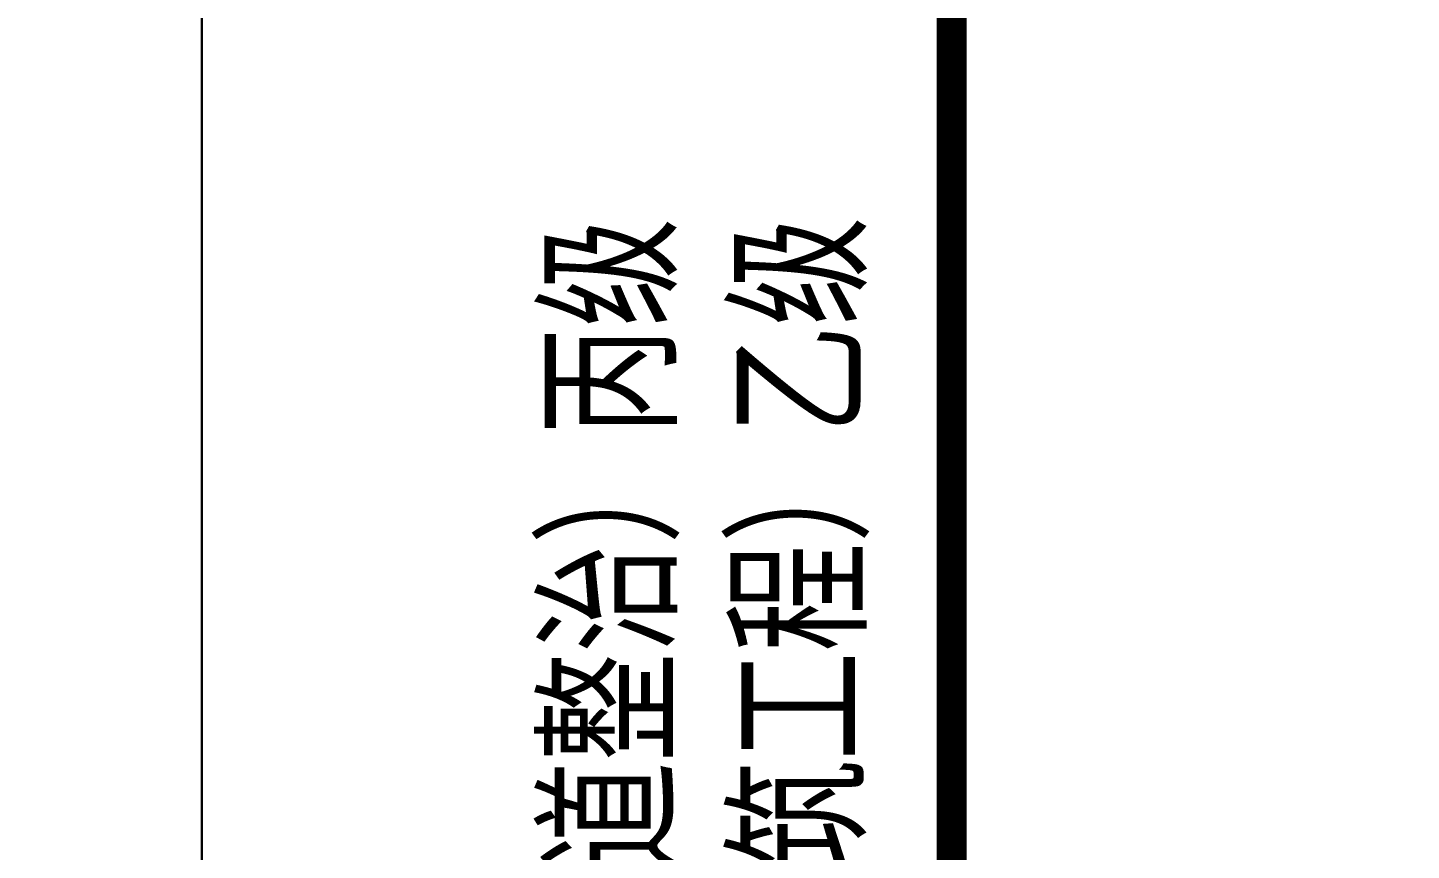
# Model space of a CAD drawing. Extents: x 4283 to 40403, y 1134 to 1764.
# Drawn here: x 9738.43 to 9771.05, y 1489.59 to 1508.99 of the extents above; entities that cross this region are included whole.
import ezdxf

# ---------------------------------------------------------------- set-up
doc = ezdxf.new("R2010")
doc.units = 0
for name, color, linetype in [('PUB_TITLE', 4, 'Continuous'), ('S-MODIFY', 4, 'Continuous'), ('华泽绵阳图框', 7, 'Continuous'), ('致远博图框', 7, 'Continuous')]:
    doc.layers.add(name, color=color, linetype=linetype)
doc.styles.add('长仿宋', font='', dxfattribs={"width": 0.7, "height": 5})
doc.styles.get('长仿宋').set_extended_font_data('SimSun')

msp = doc.modelspace()

# ---------------------------------------------------------------- linework, layer by layer
at = {"layer": 'PUB_TITLE'}
for points in [[(9322.534, 1467.091), (9742.534, 1467.091), (9742.534, 1764.091), (9322.534, 1764.091)], [(9742.534, 1467.091), (10162.534, 1467.091), (10162.534, 1764.091), (9742.534, 1764.091)]]:
    msp.add_lwpolyline(points, close=True, dxfattribs=at)
at = {"layer": 'S-MODIFY'}
for points in [[(9322.534, 1467.091), (9742.534, 1467.091), (9742.534, 1764.091), (9322.534, 1764.091)], [(9742.534, 1467.091), (10162.534, 1467.091), (10162.534, 1764.091), (9742.534, 1764.091)]]:
    msp.add_lwpolyline(points, close=True, dxfattribs=at)
at = {"layer": '华泽绵阳图框', "color": 7, "const_width": 0.707}
msp.add_lwpolyline([(9760.211, 1474.161), (10155.464, 1474.161), (10155.464, 1756.99), (9760.211, 1756.99)], close=True, dxfattribs=at)

# ---------------------------------------------------------------- texts
at = {"layer": '致远博图框', "style": '长仿宋', "width": 0.7}
for s, p in [('建筑行业（建筑工程）乙级', (9757.92, 1473.772)), ('水利行业（河道整治）丙级', (9753.446, 1473.741))]:
    msp.add_text(s, height=2.68508, rotation=90, dxfattribs=at).set_placement(p)

doc.saveas('drawing.dxf')
